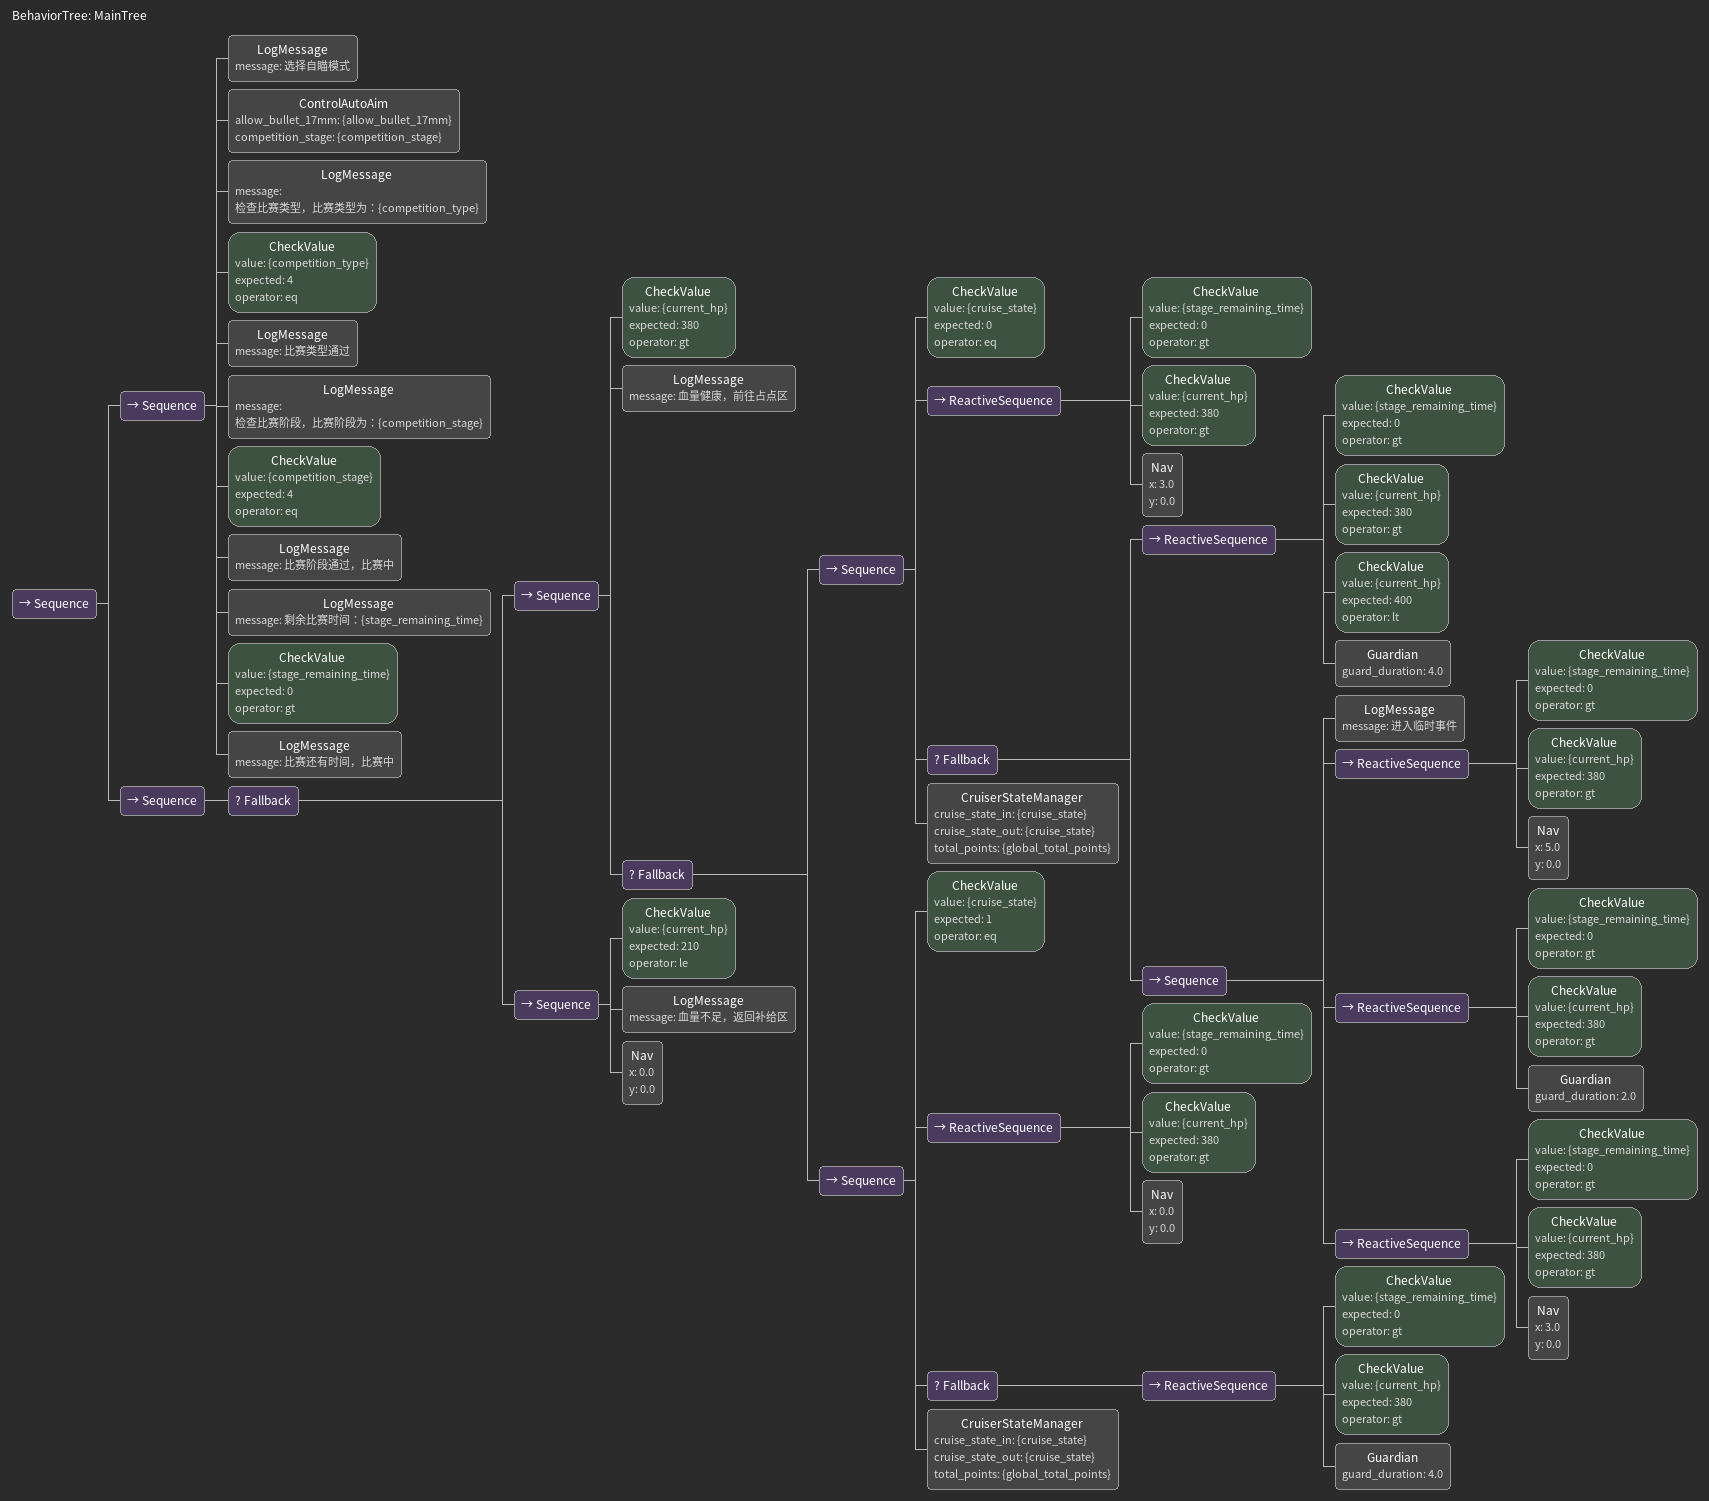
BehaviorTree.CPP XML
<?xml version="1.0" encoding="UTF-8"?>
<root BTCPP_format="4" main_tree_to_execute="MainTree">
  <!-- 主行为树 -->
  <BehaviorTree ID="MainTree">
    <Sequence>
        <Sequence>
            <!-- 赛前检查 - 使用单次初始化，数据由独立线程实时更新 -->
            <LogMessage message="选择自瞄模式"/>
            <ControlAutoAim allow_bullet_17mm ="{allow_bullet_17mm}" competition_stage = "{competition_stage}"/>
            <!-- 比赛类型检查 -->
            <LogMessage message="检查比赛类型，比赛类型为：{competition_type}"/>
            <CheckValue value="{competition_type}" expected="4" operator="eq"/>
            <LogMessage message="比赛类型通过"/>

            <!-- 比赛阶段检查 -->
            <LogMessage message="检查比赛阶段，比赛阶段为：{competition_stage}"/>
            <CheckValue value="{competition_stage}" expected="4" operator="eq"/>
            <LogMessage message="比赛阶段通过，比赛中"/>
            <!-- 剩余时间检查 -->
            <LogMessage message="剩余比赛时间：{stage_remaining_time}"/>
            <CheckValue value="{stage_remaining_time}" expected="0" operator="gt"/>
            <LogMessage message="比赛还有时间，比赛中"/>
        </Sequence>

        <Sequence>
          <Fallback> <!-- 血量分支判断-->
            <!-- 高血量分支 -->
            <Sequence>
                <CheckValue value="{current_hp}" expected="380" operator="gt"/>
                <LogMessage message="血量健康，前往占点区"/>

                <Fallback> <!-- 状态机的每一状态检查不通过返回false就进入下一状态 -->
                    <!-- 巡航点0: x="1.0" y="0.0" -->
                    <Sequence>
                        <CheckValue value="{cruise_state}" expected="0" operator="eq"/>
                        <ReactiveSequence>
                            <CheckValue value="{stage_remaining_time}" expected="0" operator="gt"/>
                            <CheckValue value="{current_hp}" expected="380" operator="gt"/>
                            <Nav x="3.0" y="0.0" />
                        </ReactiveSequence>
                        <Fallback>
                          <ReactiveSequence>
                              <CheckValue value="{stage_remaining_time}" expected="0" operator="gt"/>
                              <CheckValue value="{current_hp}" expected="380" operator="gt"/>
                              <!-- 触发临时事件的反条件，不符反条件即符合条件，进入临时事件 -->
                              <CheckValue value="{current_hp}" expected="400" operator="lt"/>
                              <Guardian guard_duration = "4.0"/>
                          </ReactiveSequence>
                          <!-- 临时事件 触发条件：血量大于400 -->
                          <Sequence>
                            <LogMessage message="进入临时事件"/>
                            <!-- 阶段1: 前往临时点 -->
                            <ReactiveSequence>
                              <CheckValue value="{stage_remaining_time}" expected="0" operator="gt"/>
                              <CheckValue value="{current_hp}" expected="380" operator="gt"/>
                              <Nav x="5.0" y="0.0"/>
                            </ReactiveSequence>
                            <!-- 阶段2: 短时驻守 -->
                            <ReactiveSequence>
                              <CheckValue value="{stage_remaining_time}" expected="0" operator="gt"/>
                              <CheckValue value="{current_hp}" expected="380" operator="gt"/>
                              <Guardian guard_duration="2.0"/>
                            </ReactiveSequence>
                            <!-- 阶段3: 返回原点 -->
                            <ReactiveSequence>
                              <CheckValue value="{stage_remaining_time}" expected="0" operator="gt"/>
                              <CheckValue value="{current_hp}" expected="380" operator="gt"/>
                              <Nav x="3.0" y="0.0"/>
                            </ReactiveSequence>
                          </Sequence>
                        </Fallback>
                        <CruiserStateManager cruise_state_in = "{cruise_state}"
                                            cruise_state_out = "{cruise_state}"
                                            total_points = "{global_total_points}" />
                    </Sequence>

                    <!-- 巡航点1: x="1.0" y="0.0" -->
                    <Sequence>
                        <CheckValue value="{cruise_state}" expected="1" operator="eq"/>
                        <ReactiveSequence>
                            <CheckValue value="{stage_remaining_time}" expected="0" operator="gt"/>
                            <CheckValue value="{current_hp}" expected="380" operator="gt"/>
                            <Nav x="0.0" y="0.0" />
                        </ReactiveSequence>
                        <Fallback>
                            <ReactiveSequence>
                                <CheckValue value="{stage_remaining_time}" expected="0" operator="gt"/>
                                <CheckValue value="{current_hp}" expected="380" operator="gt"/>
                                <Guardian guard_duration = "4.0"/>
                            </ReactiveSequence>
                        </Fallback>
                        <CruiserStateManager cruise_state_in = "{cruise_state}"
                                            cruise_state_out = "{cruise_state}"
                                            total_points = "{global_total_points}" />
                    </Sequence>
                </Fallback>
            </Sequence>

            <!-- 低血量分支 -->
            <Sequence>
              <CheckValue value="{current_hp}" expected="210" operator="le"/> <!-- le表示小于等于 -->
              <LogMessage message="血量不足，返回补给区"/>
              <Nav x="0.0" y="0.0" />
            </Sequence>
          </Fallback>
        </Sequence>
    </Sequence>
  </BehaviorTree>

</root>
